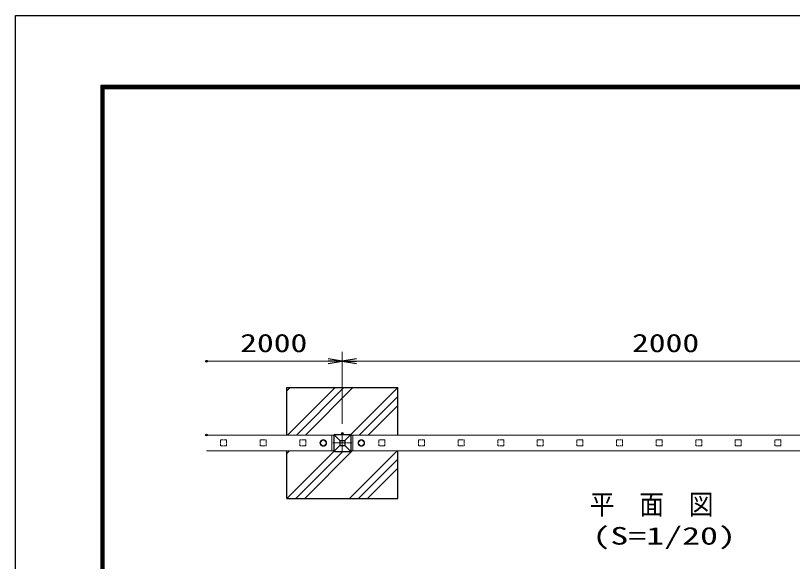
# Model space of a CAD drawing. Units: millimetres, scale not verified. Extents: x -4200 to 4200, y -2970 to 2970.
# Drawn here: x -4200 to -1747, y 1246 to 2970 of the extents above; entities that cross this region are included whole.
import ezdxf
from ezdxf.enums import TextEntityAlignment as Align

# ---------------------------------------------------------------- set-up
doc = ezdxf.new("R2010")
doc.units = ezdxf.units.MM
doc.header["$LTSCALE"] = 10
doc.header["$PDMODE"] = 32
doc.header["$PDSIZE"] = 5
doc.linetypes.add('USER1', pattern=[0.375, 0.25, -0.125])
doc.linetypes.add('USER2', pattern=[1.125, 0.75, -0.125, 0.125, -0.125])
for name, color, linetype, lineweight in [('0-0_D-STR-TXT', 7, 'Continuous', 25), ('0-3_D-STR2', 7, 'Continuous', 13), ('0-4_D-STR3', 3, 'Continuous', 13), ('0-5_D-STR1', 1, 'Continuous', 25), ('0-6_D-BMK', 2, 'USER2', 13), ('0-7_D-STR-DIM', 7, 'Continuous', 13), ('0-8_0', 7, 'Continuous', 25), ('0-B_D-STR4', 7, 'Continuous', 25), ('0-D_D-TTL', 7, 'Continuous', 25)]:
    doc.layers.add(name, color=color, linetype=linetype, lineweight=lineweight)
doc.layers.add('0-9_Defpoints', color=8, linetype='Continuous')
doc.styles.add('ＭＳ ゴシック', font='')
doc.styles.get('ＭＳ ゴシック').set_extended_font_data('MS Gothic')

# ---------------------------------------------------------------- blocks, each defined once
blk = doc.blocks.new('DARROWS')
at = {"layer": '0-8_0'}
blk.add_line((0, 0), (-9.991, 0), dxfattribs=at)
blk.add_lwpolyline([(-10, -1.667), (0, 0), (-10, 1.667)], dxfattribs=at)

msp = doc.modelspace()

# ---------------------------------------------------------------- linework, layer by layer
at = {"layer": '0-3_D-STR2'}
for p, q in [((-3201.11, 1645.42), (-3201.11, 1595.42)), ((-3201.11, 1595.42), (-3597, 1595.42))]:
    msp.add_line(p, q, dxfattribs=at)
at = {"layer": '0-3_D-STR2', "linetype": 'USER1'}
for p, q in [((-3533.61, 1629.92), (-3552.61, 1629.92)), ((-3552.61, 1610.92), (-3552.61, 1629.92)), ((-3533.61, 1610.92), (-3533.61, 1629.92)), ((-3408.61, 1629.92), (-3427.61, 1629.92)), ((-3427.61, 1610.92), (-3427.61, 1629.92)), ((-3408.61, 1610.92), (-3408.61, 1629.92)), ((-3283.61, 1629.92), (-3302.61, 1629.92)), ((-3302.61, 1610.92), (-3302.61, 1629.92)), ((-3283.61, 1610.92), (-3283.61, 1629.92)), ((-3033.61, 1629.92), (-3052.61, 1629.92)), ((-3052.61, 1610.92), (-3052.61, 1629.92)), ((-3033.61, 1610.92), (-3033.61, 1629.92)), ((-2908.61, 1629.92), (-2927.61, 1629.92)), ((-2927.61, 1610.92), (-2927.61, 1629.92)), ((-2908.61, 1610.92), (-2908.61, 1629.92)), ((-2783.61, 1629.92), (-2802.61, 1629.92)), ((-2802.61, 1610.92), (-2802.61, 1629.92)), ((-2783.61, 1610.92), (-2783.61, 1629.92)), ((-2658.61, 1629.92), (-2677.61, 1629.92)), ((-2677.61, 1610.92), (-2677.61, 1629.92)), ((-2658.61, 1610.92), (-2658.61, 1629.92)), ((-2533.61, 1629.92), (-2552.61, 1629.92)), ((-2552.61, 1610.92), (-2552.61, 1629.92)), ((-2533.61, 1610.92), (-2533.61, 1629.92)), ((-2408.61, 1629.92), (-2427.61, 1629.92)), ((-2427.61, 1610.92), (-2427.61, 1629.92)), ((-2408.61, 1610.92), (-2408.61, 1629.92)), ((-2283.61, 1629.92), (-2302.61, 1629.92)), ((-2302.61, 1610.92), (-2302.61, 1629.92)), ((-2283.61, 1610.92), (-2283.61, 1629.92)), ((-2158.61, 1629.92), (-2177.61, 1629.92)), ((-2177.61, 1610.92), (-2177.61, 1629.92)), ((-2158.61, 1610.92), (-2158.61, 1629.92)), ((-2033.61, 1629.92), (-2052.61, 1629.92)), ((-2052.61, 1610.92), (-2052.61, 1629.92)), ((-2033.61, 1610.92), (-2033.61, 1629.92)), ((-1908.61, 1629.92), (-1927.61, 1629.92)), ((-1927.61, 1610.92), (-1927.61, 1629.92)), ((-1908.61, 1610.92), (-1908.61, 1629.92)), ((-1783.61, 1629.92), (-1802.61, 1629.92)), ((-1802.61, 1610.92), (-1802.61, 1629.92)), ((-1783.61, 1610.92), (-1783.61, 1629.92)), ((-3533.61, 1610.92), (-3552.61, 1610.92)), ((-3408.61, 1610.92), (-3427.61, 1610.92)), ((-3283.61, 1610.92), (-3302.61, 1610.92)), ((-3033.61, 1610.92), (-3052.61, 1610.92)), ((-2908.61, 1610.92), (-2927.61, 1610.92)), ((-2783.61, 1610.92), (-2802.61, 1610.92)), ((-2658.61, 1610.92), (-2677.61, 1610.92)), ((-2533.61, 1610.92), (-2552.61, 1610.92)), ((-2408.61, 1610.92), (-2427.61, 1610.92)), ((-2283.61, 1610.92), (-2302.61, 1610.92)), ((-2158.61, 1610.92), (-2177.61, 1610.92)), ((-2033.61, 1610.92), (-2052.61, 1610.92)), ((-1908.61, 1610.92), (-1927.61, 1610.92)), ((-1783.61, 1610.92), (-1802.61, 1610.92))]:
    msp.add_line(p, q, dxfattribs=at)
at = {"layer": '0-3_D-STR2'}
for points in [[(-3201.11, 1595.42), (-3201.11, 1645.42), (-3597, 1645.42)], [(-1201.11, 1595.42), (-1201.11, 1645.42), (-3135.11, 1645.42)], [(-1201.11, 1595.42), (-3135.11, 1595.42), (-3135.11, 1645.42)]]:
    msp.add_lwpolyline(points, dxfattribs=at)
at = {"layer": '0-4_D-STR3'}
for p, q in [((-3201.11, 1645.42), (-3194.94, 1645.42)), ((-3135.11, 1645.42), (-3141.28, 1645.42)), ((-3228.11, 1630.22), (-3236.61, 1625.31)), ((-3236.61, 1625.31), (-3236.61, 1615.53)), ((-3228.11, 1630.22), (-3219.61, 1625.31)), ((-3219.61, 1625.31), (-3219.61, 1615.53)), ((-3108.11, 1630.22), (-3116.61, 1625.31)), ((-3116.61, 1625.31), (-3116.61, 1615.53)), ((-3108.11, 1630.22), (-3099.61, 1625.31)), ((-3099.61, 1625.31), (-3099.61, 1615.53)), ((-3228.11, 1610.62), (-3236.61, 1615.53)), ((-3228.11, 1610.62), (-3219.61, 1615.53)), ((-3201.11, 1595.42), (-3194.94, 1595.42)), ((-3135.11, 1595.42), (-3141.28, 1595.42)), ((-3108.11, 1610.62), (-3116.61, 1615.53)), ((-3108.11, 1610.62), (-3099.61, 1615.53))]:
    msp.add_line(p, q, dxfattribs=at)
for centre, radius in [((-3228.11, 1620.42), 10.5), ((-3228.11, 1620.42), 8.5), ((-3108.11, 1620.42), 10.5), ((-3108.11, 1620.42), 8.5)]:
    msp.add_circle(centre, radius, dxfattribs=at)
at = {"layer": '0-5_D-STR1'}
for p, q in [((-3195.11, 1644.42), (-3195.11, 1596.42)), ((-3194.23, 1646.54), (-3175.61, 1627.92)), ((-3192.11, 1647.42), (-3144.11, 1647.42)), ((-3160.61, 1627.92), (-3141.99, 1646.54)), ((-3141.11, 1644.42), (-3141.11, 1596.42)), ((-3175.61, 1627.92), (-3175.61, 1612.92)), ((-3175.61, 1627.92), (-3160.61, 1627.92)), ((-3160.61, 1627.92), (-3160.61, 1612.92)), ((-3194.23, 1594.3), (-3175.61, 1612.92)), ((-3175.61, 1612.92), (-3160.61, 1612.92)), ((-3141.99, 1594.3), (-3160.61, 1612.92)), ((-3192.11, 1593.42), (-3144.11, 1593.42))]:
    msp.add_line(p, q, dxfattribs=at)
for centre, start, end in [((-3192.11, 1644.42), 90, 180), ((-3144.11, 1644.42), 0, 90), ((-3192.11, 1596.42), 180, 270), ((-3144.11, 1596.42), 270, 0)]:
    msp.add_arc(centre, 3, start, end, dxfattribs=at)
at = {"layer": '0-6_D-BMK'}
for p, q in [((-3168.11, 1650.65), (-3168.11, 1590.2)), ((-3198.34, 1620.42), (-3137.89, 1620.42))]:
    msp.add_line(p, q, dxfattribs=at)
at = {"layer": '0-7_D-STR-DIM'}
for p, q in [((-3168.11, 1680.65), (-3168.11, 1908.6)), ((-3168.11, 1680.65), (-3168.11, 1908.6)), ((-3213.11, 1878.6), (-3597, 1878.6)), ((-3123.11, 1878.6), (-1213.11, 1878.6))]:
    msp.add_line(p, q, dxfattribs=at)
at = {"layer": '0-9_Defpoints'}
for p in [(-3597, 1878.6), (-3597, 1645.42), (-3168.11, 1650.65)]:
    msp.add_point(p, dxfattribs=at)
at = {"layer": '0-B_D-STR4'}
for p, q in [((-3343.11, 1795.42), (-2993.11, 1795.42)), ((-3343.11, 1645.42), (-3343.11, 1795.42)), ((-3343.11, 1784.83), (-3332.52, 1795.42)), ((-3341.1, 1645.42), (-3191.1, 1795.42)), ((-3312.82, 1645.42), (-3162.82, 1795.42)), ((-3284.53, 1645.42), (-3134.53, 1795.42)), ((-3144.46, 1644.07), (-2993.11, 1795.42)), ((-2993.11, 1645.42), (-2993.11, 1795.42)), ((-3114.83, 1645.42), (-2993.11, 1767.14)), ((-3086.54, 1645.42), (-2993.11, 1738.85)), ((-3343.11, 1445.42), (-3343.11, 1595.42)), ((-3343.11, 1586.84), (-3334.53, 1595.42)), ((-3343.11, 1445.42), (-3194.23, 1594.3)), ((-3286.54, 1445.42), (-3136.54, 1595.42)), ((-3145.12, 1445.42), (-2995.12, 1595.42)), ((-2993.11, 1445.42), (-2993.11, 1595.42)), ((-3314.83, 1445.42), (-3166.83, 1593.42)), ((-3116.84, 1445.42), (-2993.11, 1569.15)), ((-3088.55, 1445.42), (-2993.11, 1540.86)), ((-3343.11, 1445.42), (-2993.11, 1445.42))]:
    msp.add_line(p, q, dxfattribs=at)
at = {"layer": '0-D_D-TTL', "color": 2}
msp.add_lwpolyline([(-4199.68, 2970.23), (4200.32, 2970.23), (4200.32, -2969.77), (-4199.68, -2969.77)], close=True, dxfattribs=at)
at = {"layer": '0-D_D-TTL'}
for points in [[(-3929.68, 2750.23), (3930.32, 2750.23), (3930.32, -2749.77), (-3929.68, -2749.77)], [(-3927.18, 2747.73), (3927.82, 2747.73), (3927.82, -2747.27), (-3927.18, -2747.27)], [(-3924.68, 2745.23), (3925.32, 2745.23), (3925.32, -2744.77), (-3924.68, -2744.77)], [(-3922.18, 2742.73), (3922.82, 2742.73), (3922.82, -2742.27), (-3922.18, -2742.27)], [(-3919.68, 2740.23), (3920.32, 2740.23), (3920.32, -2739.77), (-3919.68, -2739.77)]]:
    msp.add_lwpolyline(points, close=True, dxfattribs=at)

# ---------------------------------------------------------------- block references
at = {"layer": '0-7_D-STR-DIM', "xscale": 4.5, "yscale": 4.5}
msp.add_blockref('DARROWS', (-3168.11, 1878.6), dxfattribs=at)
at = {"layer": '0-7_D-STR-DIM', "xscale": 4.5, "yscale": 4.5, "rotation": 180}
msp.add_blockref('DARROWS', (-3168.11, 1878.6), dxfattribs=at)

# ---------------------------------------------------------------- texts
at = {"layer": '0-0_D-STR-TXT', "style": 'ＭＳ ゴシック'}
for s, height, width, p in [('平\u3000面\u3000図', 63.67, 0.9, (-2387.05, 1375.43)), ('(S=1/20)', 55.51, 1.5, (-2378.69, 1282.79))]:
    msp.add_text(s, height=height, dxfattribs=dict(at, width=width)).set_placement(p, align=Align.BOTTOM_LEFT)
at = {"layer": '0-7_D-STR-DIM', "style": 'ＭＳ ゴシック', "width": 1.35}
for p in [(-3490.56, 1889.99), (-2253.61, 1889.99)]:
    msp.add_text('2000', height=57.7, dxfattribs=at).set_placement(p, align=Align.BOTTOM_LEFT)

doc.saveas('drawing.dxf')
